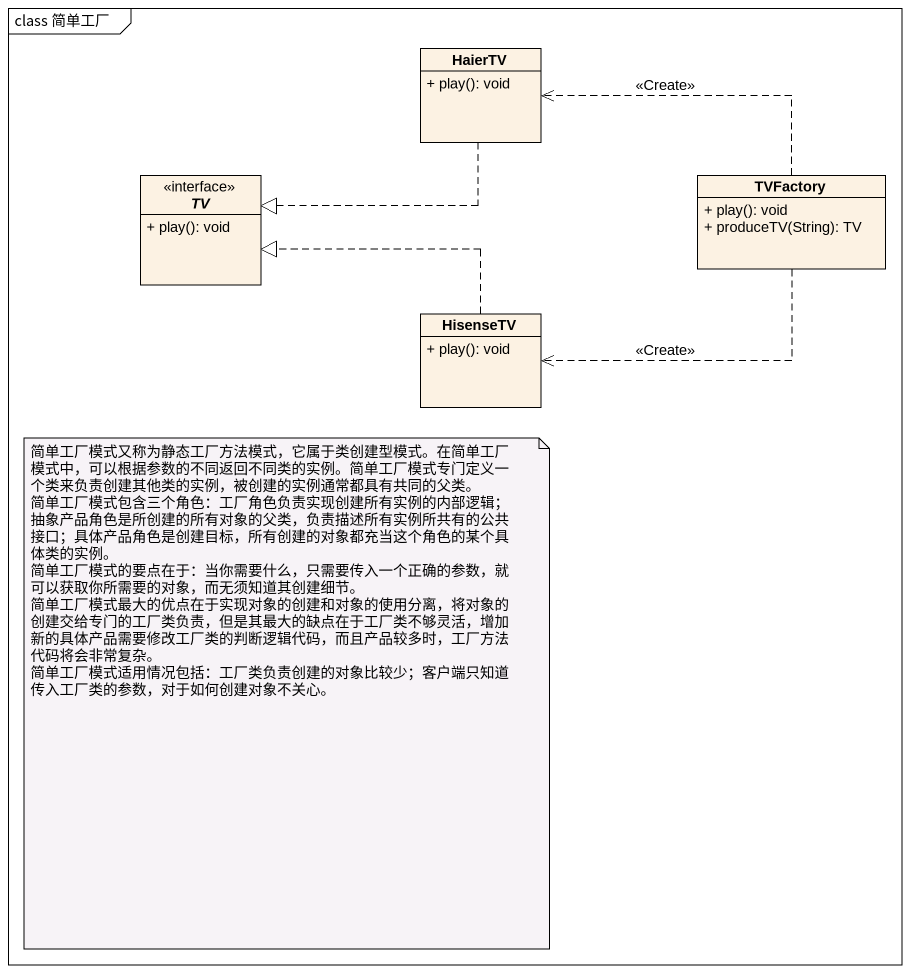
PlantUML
@startuml
mainframe class 简单工厂
hide circle
hide empty members
skinparam classAttributeIconSize 0
class HaierTV {
  + play(): void
}
interface TV {
  + play(): void
}
class TVFactory {
  + play(): void
  + produceTV(String): TV
}
class HisenseTV {
  + play(): void
}
HaierTV .left.|> TV
TVFactory .left.> HaierTV : <<Create>>
TVFactory .left.> HisenseTV : <<Create>>
HisenseTV .left.|> TV
note as N1
  简单工厂模式又称为静态工厂方法模式，它属于类创建型模式。在简单工厂模式中，可以根据参数的不同返回不同类的实例。简单工厂模式专门定义一个类来负责创建其他类的实例，被创建的实例通常都具有共同的父类。
  简单工厂模式包含三个角色：工厂角色负责实现创建所有实例的内部逻辑；抽象产品角色是所创建的所有对象的父类，负责描述所有实例所共有的公共接口；具体产品角色是创建目标，所有创建的对象都充当这个角色的某个具体类的实例。
  简单工厂模式的要点在于：当你需要什么，只需要传入一个正确的参数，就可以获取你所需要的对象，而无须知道其创建细节。
  简单工厂模式最大的优点在于实现对象的创建和对象的使用分离，将对象的创建交给专门的工厂类负责，但是其最大的缺点在于工厂类不够灵活，增加新的具体产品需要修改工厂类的判断逻辑代码，而且产品较多时，工厂方法代码将会非常复杂。
  简单工厂模式适用情况包括：工厂类负责创建的对象比较少；客户端只知道传入工厂类的参数，对于如何创建对象不关心。
end note
@enduml
